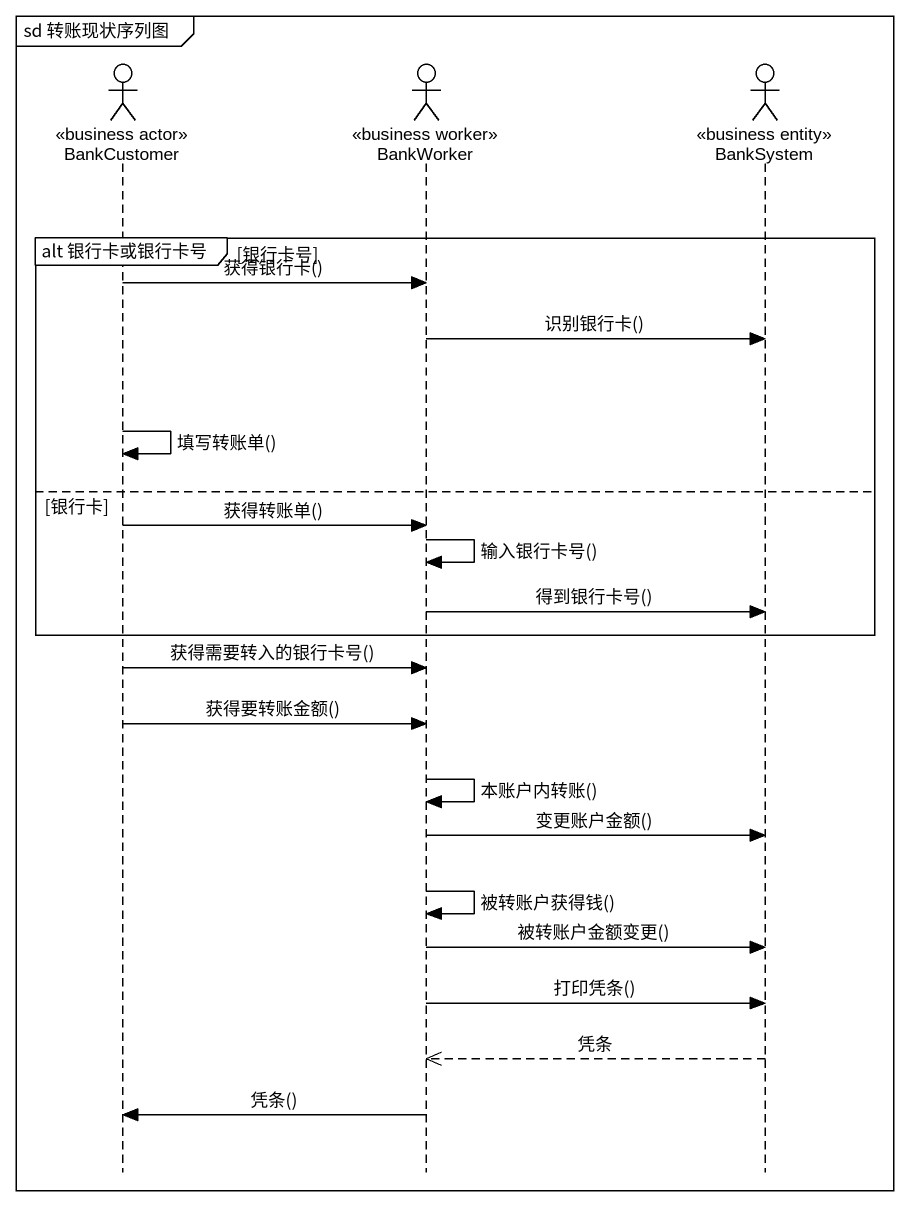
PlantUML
@startuml
mainframe sd 转账现状序列图
hide footbox
actor BankCustomer <<business actor>>
actor BankWorker <<business worker>>
actor BankSystem <<business entity>>

group alt 银行卡或银行卡号 [银行卡号]
  BankCustomer -> BankWorker : 获得银行卡()
  BankWorker -> BankSystem : 识别银行卡()
  BankCustomer -> BankCustomer : 填写转账单()
else 银行卡
  BankCustomer -> BankWorker : 获得转账单()
  BankWorker -> BankWorker : 输入银行卡号()
  BankWorker -> BankSystem : 得到银行卡号()
end
BankCustomer -> BankWorker : 获得需要转入的银行卡号()
BankCustomer -> BankWorker : 获得要转账金额()
BankWorker -> BankWorker : 本账户内转账()
BankWorker -> BankSystem : 变更账户金额()
BankWorker -> BankWorker : 被转账户获得钱()
BankWorker -> BankSystem : 被转账户金额变更()
BankWorker -> BankSystem : 打印凭条()
BankSystem -->> BankWorker : 凭条
BankWorker -> BankCustomer : 凭条()
@enduml
